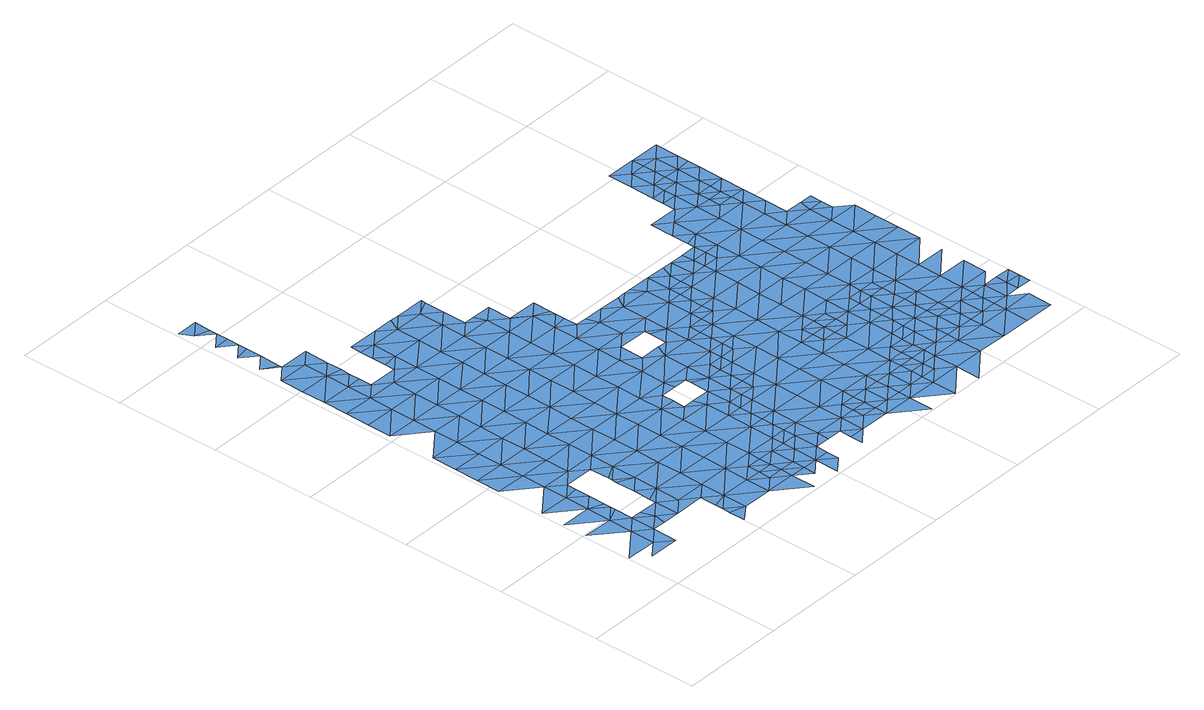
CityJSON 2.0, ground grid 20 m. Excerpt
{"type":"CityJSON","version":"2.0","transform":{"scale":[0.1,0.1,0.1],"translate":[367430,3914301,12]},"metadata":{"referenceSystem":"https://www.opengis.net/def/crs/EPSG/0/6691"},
"CityObjects":{
"waterbody1":{"type":"WaterBody","attributes":{"name":"9","class":"1140","function":"1","WaterBodyRiverFloodingRiskAttribute.description":"5","WaterBodyRiverFloodingRiskAttribute.rankOrg":"1","WaterBodyRiverFloodingRiskAttribute.adminType":"2","WaterBodyRiverFloodingRiskAttribute.scale":"L1"},"geometry":[{"type":"MultiSurface","lod":"1","boundaries":[[[0,1,2]],[[3,0,4]],[[1,5,6]],[[5,7,8]],[[9,1,0]],[[9,0,3]],[[7,10,11]],[[5,1,12]],[[1,9,12]],[[13,11,10]],[[14,15,9]],[[5,12,16]],[[7,5,17]],[[5,16,17]],[[12,9,15]],[[7,18,10]],[[19,7,17]],[[20,21,22]],[[18,7,19]],[[12,15,23]],[[22,21,13]],[[24,13,10]],[[18,25,10]],[[14,26,15]],[[25,24,10]],[[27,20,28]],[[28,20,22]],[[26,29,15]],[[23,15,29]],[[30,22,13]],[[31,27,32]],[[30,13,24]],[[27,28,32]],[[33,29,26]],[[34,28,22]],[[31,32,35]],[[36,37,29]],[[33,36,29]],[[38,32,28]],[[37,36,39]],[[31,35,40]],[[24,41,30]],[[22,30,34]],[[33,26,42]],[[43,44,45]],[[46,47,48]],[[47,49,50]],[[51,52,53]],[[28,34,54]],[[51,39,52]],[[48,40,46]],[[50,48,47]],[[55,44,43]],[[39,36,52]],[[56,36,33]],[[53,57,58]],[[38,28,54]],[[35,32,38]],[[59,60,49]],[[61,62,42]],[[56,33,42]],[[63,40,35]],[[61,55,62]],[[57,53,52]],[[38,64,35]],[[55,43,62]],[[41,58,57]],[[65,66,30]],[[30,41,65]],[[67,52,36]],[[34,66,54]],[[56,42,62]],[[34,30,66]],[[65,41,57]],[[49,47,59]],[[68,62,43]],[[67,57,52]],[[63,35,64]],[[69,36,56]],[[46,40,63]],[[70,71,60]],[[72,38,54]],[[73,47,46]],[[60,59,70]],[[74,60,71]],[[67,36,69]],[[75,65,57]],[[76,72,54]],[[77,56,62]],[[73,59,47]],[[78,74,71]],[[67,75,57]],[[54,66,76]],[[46,63,79]],[[80,62,68]],[[64,38,72]],[[59,81,70]],[[82,83,84]],[[82,84,85]],[[78,86,85]],[[46,79,73]],[[65,87,66]],[[86,78,71]],[[77,62,80]],[[69,56,77]],[[83,88,89]],[[87,76,66]],[[70,90,71]],[[91,67,69]],[[59,92,81]],[[93,70,81]],[[88,94,89]],[[65,75,95]],[[64,72,96]],[[63,64,97]],[[59,73,92]],[[70,93,90]],[[98,91,69]],[[91,75,67]],[[86,99,85]],[[87,65,95]],[[80,68,100]],[[97,64,96]],[[101,102,71]],[[98,69,77]],[[79,63,97]],[[71,102,86]],[[101,71,90]],[[103,104,105]],[[106,107,68]],[[108,72,76]],[[103,105,94]],[[109,110,80]],[[80,100,109]],[[102,99,86]],[[108,96,72]],[[77,80,110]],[[100,68,107]],[[111,81,92]],[[112,76,87]],[[113,114,115]],[[116,114,104]],[[91,117,75]],[[75,118,95]],[[79,97,119]],[[73,79,120]],[[114,116,115]],[[121,98,77]],[[92,73,120]],[[76,112,108]],[[122,100,107]],[[79,119,120]],[[95,123,87]],[[121,91,98]],[[77,110,124]],[[125,122,107]],[[75,117,118]],[[92,126,111]],[[127,96,108]],[[97,96,128]],[[92,120,126]],[[124,110,129]],[[125,107,130]],[[121,77,124]],[[112,87,123]],[[128,96,127]],[[119,97,128]],[[91,131,117]],[[95,118,123]],[[112,132,108]],[[111,133,134]],[[135,122,125]],[[121,131,91]],[[126,133,111]],[[123,132,112]],[[133,136,134]],[[129,137,124]],[[138,139,136]],[[140,119,128]],[[131,141,117]],[[120,142,126]],[[108,143,127]],[[120,119,142]],[[139,138,144]],[[145,143,108]],[[136,133,138]],[[142,119,140]],[[118,146,123]],[[145,108,132]],[[147,128,127]],[[124,148,121]],[[118,117,146]],[[149,148,124]],[[124,137,149]],[[143,147,127]],[[147,140,128]],[[121,148,131]],[[117,141,146]],[[150,149,137]],[[151,144,138]],[[133,152,138]],[[123,153,132]],[[126,142,154]],[[133,126,152]],[[155,153,123]],[[152,126,154]],[[132,153,145]],[[148,156,131]],[[157,142,140]],[[131,158,141]],[[123,146,155]],[[159,151,138]],[[150,160,149]],[[157,154,142]],[[146,141,161]],[[162,160,150]],[[163,140,147]],[[164,148,149]],[[153,165,145]],[[145,166,143]],[[160,164,149]],[[138,152,159]],[[146,167,155]],[[168,146,161]],[[165,166,145]],[[166,147,143]],[[157,140,163]],[[131,156,158]],[[161,141,158]],[[167,146,168]],[[164,169,148]],[[159,170,151]],[[154,171,152]],[[169,172,148]],[[148,172,156]],[[173,163,147]],[[161,158,174]],[[175,154,157]],[[172,176,156]],[[176,177,156]],[[156,177,158]],[[178,179,155]],[[155,167,178]],[[171,154,175]],[[159,152,171]],[[180,174,158]],[[173,147,166]],[[181,178,167]],[[182,157,163]],[[153,155,179]],[[170,159,183]],[[173,184,163]],[[177,180,158]],[[165,153,179]],[[184,182,163]],[[182,175,157]],[[159,185,183]],[[185,159,171]],[[165,186,166]],[[187,178,181]],[[188,180,177]],[[166,186,173]],[[171,175,189]],[[165,179,190]],[[182,191,175]],[[177,192,188]],[[187,193,178]],[[171,194,185]],[[180,195,196]],[[197,179,178]],[[165,190,186]],[[194,171,189]],[[196,195,187]],[[189,175,191]],[[173,198,184]],[[180,188,195]],[[183,185,199]],[[192,200,188]],[[190,179,201]],[[202,185,194]],[[203,189,191]],[[193,187,195]],[[173,186,204]],[[205,186,190]],[[201,205,190]],[[206,207,188]],[[185,202,199]],[[206,188,200]],[[198,173,204]],[[195,188,207]],[[178,193,197]],[[201,179,197]],[[191,182,208]],[[209,203,191]],[[207,210,195]],[[211,193,195]],[[182,184,212]],[[210,211,195]],[[182,212,208]],[[186,213,204]],[[184,198,212]],[[213,186,205]],[[191,208,209]],[[214,201,197]],[[215,198,204]],[[212,216,208]],[[217,197,193]],[[217,193,211]],[[218,215,204]],[[219,214,197]],[[215,220,198]],[[221,213,205]],[[218,204,213]],[[222,217,211]],[[223,219,197]],[[212,198,224]],[[224,198,220]],[[216,212,225]],[[226,212,224]],[[218,227,215]],[[225,212,226]],[[197,217,223]],[[222,228,217]],[[221,229,213]],[[223,230,219]],[[219,230,231]],[[213,229,218]],[[218,232,227]],[[230,221,231]],[[228,222,233]],[[228,234,217]],[[223,217,234]],[[230,229,221]],[[229,235,218]],[[236,237,223]],[[218,235,232]],[[223,234,236]],[[230,223,237]],[[238,229,230]],[[239,232,235]],[[230,237,240]],[[229,238,235]],[[241,240,237]],[[230,240,238]],[[239,235,242]],[[241,243,240]],[[235,244,242]],[[235,238,244]],[[245,246,240]],[[245,240,243]],[[242,244,247]],[[238,240,246]],[[246,248,238]],[[249,244,238]],[[248,249,238]],[[247,244,250]],[[250,244,249]],[[251,252,249]],[[250,249,252]],[[253,250,252]],[[251,254,252]],[[253,252,255]],[[252,254,255]],[[255,254,256]],[[256,254,257]],[[258,255,256]],[[257,259,256]],[[260,258,256]],[[259,257,261]],[[259,260,256]]]}]},
"waterbody2":{"type":"WaterBody","attributes":{"name":"9","class":"1140","function":"1","WaterBodyRiverFloodingRiskAttribute.description":"5","WaterBodyRiverFloodingRiskAttribute.rankOrg":"2","WaterBodyRiverFloodingRiskAttribute.adminType":"2","WaterBodyRiverFloodingRiskAttribute.scale":"L1"},"geometry":[{"type":"MultiSurface","lod":"1","boundaries":[[[109,100,122]],[[110,109,262]],[[109,122,262]],[[129,110,262]],[[122,135,262]],[[137,262,135]],[[129,262,137]],[[263,135,125]],[[125,130,263]],[[264,137,135]],[[264,135,263]],[[265,266,263]],[[150,137,264]],[[266,267,263]],[[267,268,263]],[[263,268,264]],[[264,162,150]],[[268,162,264]],[[269,162,268]],[[270,269,268]],[[269,271,162]],[[271,164,160]],[[160,162,271]],[[270,272,269]],[[271,273,164]],[[169,273,172]],[[169,164,273]],[[274,275,276]],[[272,277,269]],[[269,277,271]],[[273,278,172]],[[276,275,272]],[[176,172,278]],[[176,192,177]],[[271,279,273]],[[192,176,278]],[[272,275,277]],[[280,278,273]],[[271,277,279]],[[200,192,278]],[[277,275,281]],[[280,200,278]],[[273,279,282]],[[283,284,277]],[[280,273,282]],[[277,281,283]],[[279,277,284]],[[281,275,285]],[[280,286,200]],[[287,281,285]],[[206,200,286]],[[207,206,286]],[[279,284,288]],[[286,289,207]],[[290,287,285]],[[282,279,291]],[[222,211,210]],[[210,207,289]],[[288,284,292]],[[291,279,288]],[[280,282,291]],[[222,210,289]],[[280,293,286]],[[292,294,288]],[[295,293,280]],[[295,280,291]],[[290,285,296]],[[285,297,296]],[[286,298,289]],[[289,233,222]],[[299,290,296]],[[291,288,300]],[[301,295,291]],[[298,286,293]],[[288,294,300]],[[302,299,296]],[[233,289,298]],[[300,294,303]],[[301,291,300]],[[295,304,293]],[[301,304,295]],[[305,233,298]],[[228,233,305]],[[303,306,300]],[[234,228,305]],[[302,296,307]],[[296,308,307]],[[236,234,309]],[[234,305,309]],[[237,236,309]],[[310,311,293]],[[306,312,300]],[[298,311,305]],[[313,302,307]],[[293,304,310]],[[298,293,311]],[[241,237,309]],[[301,300,312]],[[314,304,301]],[[305,315,309]],[[316,313,307]],[[309,243,241]],[[312,306,317]],[[304,318,310]],[[314,301,312]],[[307,308,319]],[[314,320,304]],[[305,311,315]],[[315,321,309]],[[322,311,310]],[[323,322,310]],[[304,320,318]],[[310,318,323]],[[316,307,319]],[[312,317,324]],[[243,309,321]],[[325,326,312]],[[312,326,314]],[[325,312,324]],[[322,327,311]],[[328,318,320]],[[329,316,319]],[[330,316,329]],[[330,331,324]],[[332,243,321]],[[245,243,332]],[[246,245,332]],[[315,311,327]],[[326,333,314]],[[331,330,329]],[[332,334,246]],[[335,327,322]],[[314,336,320]],[[334,249,248]],[[320,337,328]],[[248,246,334]],[[338,329,319]],[[333,336,314]],[[339,315,327]],[[319,340,338]],[[329,341,331]],[[321,315,342]],[[251,249,334]],[[333,326,343]],[[320,336,337]],[[335,344,327]],[[342,315,339]],[[332,321,345]],[[343,346,333]],[[345,321,342]],[[347,329,338]],[[341,329,347]],[[251,334,254]],[[348,344,349]],[[327,350,339]],[[351,336,333]],[[349,337,348]],[[334,332,352]],[[346,343,353]],[[346,351,333]],[[337,336,348]],[[352,332,345]],[[327,344,354]],[[355,342,339]],[[356,341,347]],[[254,334,352]],[[357,358,336]],[[359,347,338]],[[336,358,348]],[[344,348,354]],[[357,336,351]],[[350,355,339]],[[327,354,350]],[[360,345,342]],[[347,361,356]],[[358,362,348]],[[363,354,348]],[[257,254,352]],[[362,363,348]],[[355,360,342]],[[360,352,345]],[[261,257,352]],[[364,347,359]],[[361,347,364]],[[365,354,363]],[[350,354,365]],[[350,366,355]],[[367,352,360]],[[368,361,364]],[[261,352,367]],[[363,369,365]],[[370,364,359]],[[371,259,261]],[[372,373,374]],[[375,376,372]],[[355,377,360]],[[364,378,368]],[[350,365,366]],[[366,377,355]],[[259,371,260]],[[371,261,367]],[[379,370,359]],[[369,380,365]],[[372,374,375]],[[360,381,367]],[[382,383,384]],[[383,376,375]],[[382,376,383]],[[377,381,360]],[[385,386,387]],[[385,260,386]],[[374,388,375]],[[260,371,386]],[[378,364,370]],[[389,366,365]],[[390,365,380]],[[391,384,392]],[[381,393,367]],[[367,394,371]],[[395,387,386]],[[384,383,392]],[[380,391,392]],[[396,383,375]],[[397,387,395]],[[388,396,375]],[[398,378,370]],[[371,394,386]],[[390,380,392]],[[389,399,366]],[[399,381,377]],[[379,400,370]],[[383,401,392]],[[402,397,395]],[[365,390,389]],[[367,393,394]],[[396,401,383]],[[386,403,395]],[[370,404,398]],[[377,366,399]],[[394,403,386]],[[396,388,405]],[[406,393,381]],[[392,407,390]],[[403,408,395]],[[405,409,396]],[[410,370,400]],[[395,408,402]],[[404,370,410]],[[392,401,411]],[[390,412,389]],[[381,399,406]],[[407,412,390]],[[409,413,396]],[[412,399,389]],[[394,393,414]],[[392,411,407]],[[396,415,401]],[[408,416,402]],[[393,406,414]],[[417,402,416]],[[417,418,419]],[[413,415,396]],[[420,406,399]],[[408,403,421]],[[418,417,416]],[[394,414,422]],[[403,394,423]],[[424,416,408]],[[425,424,408]],[[423,394,422]],[[420,399,412]],[[408,421,425]],[[406,426,414]],[[411,401,427]],[[411,428,407]],[[421,403,423]],[[429,418,416]],[[414,430,422]],[[407,428,412]],[[426,406,420]],[[429,416,424]],[[431,421,423]],[[432,423,422]],[[430,432,422]],[[433,420,412]],[[414,434,430]],[[428,433,412]],[[414,426,434]],[[424,435,429]],[[436,431,423]],[[424,437,435]],[[436,423,432]],[[433,438,420]],[[420,439,426]],[[440,441,442]],[[443,430,434]],[[442,429,440]],[[426,444,434]],[[438,439,420]],[[429,435,440]],[[437,445,435]],[[446,447,441]],[[448,443,434]],[[447,446,449]],[[426,439,444]],[[441,440,446]],[[434,444,448]],[[450,435,445]],[[440,435,450]],[[443,448,451]],[[452,453,440]],[[452,440,450]],[[454,449,446]],[[446,440,453]],[[446,453,454]]]}]},
"waterbody3":{"type":"WaterBody","attributes":{"name":"9","class":"1140","function":"1","WaterBodyRiverFloodingRiskAttribute.description":"5","WaterBodyRiverFloodingRiskAttribute.rankOrg":"1","WaterBodyRiverFloodingRiskAttribute.adminType":"2","WaterBodyRiverFloodingRiskAttribute.scale":"L1"},"geometry":[{"type":"MultiSurface","lod":"1","boundaries":[[[330,317,455]],[[330,313,316]],[[455,302,313]],[[287,290,456]],[[292,284,456]],[[284,283,456]],[[294,290,457]],[[457,290,299]],[[317,306,455]],[[313,330,455]],[[292,456,294]],[[306,302,455]],[[283,281,287]],[[294,456,290]],[[283,287,456]],[[303,294,457]],[[457,306,303]],[[306,457,302]],[[299,302,457]],[[317,330,324]]]}]},
"waterbody4":{"type":"WaterBody","attributes":{"name":"9","class":"1140","function":"1","WaterBodyRiverFloodingRiskAttribute.description":"5","WaterBodyRiverFloodingRiskAttribute.rankOrg":"1","WaterBodyRiverFloodingRiskAttribute.adminType":"2","WaterBodyRiverFloodingRiskAttribute.scale":"L1"},"geometry":[{"type":"MultiSurface","lod":"1","boundaries":[[[322,323,458]],[[335,322,458]],[[318,328,458]],[[328,337,458]],[[458,349,335]],[[344,335,349]],[[337,349,458]],[[323,318,458]]]}]},
"waterbody5":{"type":"WaterBody","attributes":{"name":"9","class":"1140","function":"1","WaterBodyRiverFloodingRiskAttribute.description":"5","WaterBodyRiverFloodingRiskAttribute.rankOrg":"1","WaterBodyRiverFloodingRiskAttribute.adminType":"2","WaterBodyRiverFloodingRiskAttribute.scale":"L1"},"geometry":[{"type":"MultiSurface","lod":"1","boundaries":[[[459,384,391]],[[460,378,398]],[[388,378,460]],[[409,404,461]],[[404,409,460]],[[460,409,405]],[[372,376,462]],[[346,353,462]],[[462,353,463]],[[391,369,459]],[[380,369,391]],[[376,464,462]],[[369,363,362]],[[361,373,463]],[[382,464,376]],[[353,341,463]],[[462,351,346]],[[465,353,343]],[[382,384,464]],[[464,384,459]],[[464,351,462]],[[373,372,462]],[[405,388,460]],[[398,404,460]],[[461,404,466]],[[466,467,461]],[[325,331,465]],[[368,378,468]],[[468,361,368]],[[463,341,356]],[[357,464,358]],[[356,361,463]],[[464,459,358]],[[378,388,468]],[[468,388,374]],[[469,409,461]],[[369,362,459]],[[357,351,464]],[[343,326,465]],[[326,325,465]],[[324,331,325]],[[373,361,468]],[[362,358,459]],[[341,353,465]],[[331,341,465]],[[462,463,373]],[[374,373,468]],[[467,466,470]],[[461,471,469]],[[467,471,461]]]}]},
"waterbody6":{"type":"WaterBody","attributes":{"name":"9","class":"1140","function":"1","WaterBodyRiverFloodingRiskAttribute.description":"5","WaterBodyRiverFloodingRiskAttribute.rankOrg":"1","WaterBodyRiverFloodingRiskAttribute.adminType":"2","WaterBodyRiverFloodingRiskAttribute.scale":"L1"},"geometry":[{"type":"MultiSurface","lod":"1","boundaries":[[[472,473,474]],[[475,474,419]],[[475,419,418]],[[442,475,429]],[[472,447,449]],[[447,472,441]],[[441,472,475]],[[418,429,475]],[[475,472,474]],[[475,442,441]],[[473,472,449]]]}]},
"waterbody7":{"type":"WaterBody","attributes":{"name":"9","class":"1140","function":"1","WaterBodyRiverFloodingRiskAttribute.description":"5","WaterBodyRiverFloodingRiskAttribute.rankOrg":"1","WaterBodyRiverFloodingRiskAttribute.adminType":"2","WaterBodyRiverFloodingRiskAttribute.scale":"L1"},"geometry":[{"type":"MultiSurface","lod":"1","boundaries":[[[476,436,445]],[[437,476,445]],[[421,431,425]],[[431,436,476]],[[437,424,476]],[[476,424,425]],[[425,431,476]]]}]}
},
"vertices":[
[61,104,4],[62,150,4],[4,105,4],[89,80,4],[32,81,4],[62,196,4],[6,197,4],[63,243,4],[6,243,4],[90,127,4],[64,289,4],[7,290,4],[90,173,4],[64,335,4],[114,126,4],[119,149,4],[91,209,4],[91,219,4],[92,265,4],[91,232,4],[9,428,4],[8,382,4],[65,381,4],[110,173,4],[93,311,4],[92,292,4],[147,126,4],[10,474,4],[66,427,4],[147,172,4],[121,334,4],[10,521,4],[66,474,4],[175,148,5],[122,380,4],[67,520,4],[176,195,5],[147,184,5],[123,473,4],[148,218,5],[68,566,4],[149,311,4],[203,125,5],[231,55,5],[202,63,5],[202,33,5],[69,612,4],[69,659,4],[12,613,4],[13,706,4],[12,659,4],[148,255,5],[177,241,5],[149,264,5],[123,427,4],[203,79,5],[232,148,5],[177,287,5],[149,272,5],[70,705,4],[14,752,4],[203,94,5],[231,101,5],[125,565,4],[124,519,4],[178,333,5],[179,380,4],[233,240,5],[287,54,5],[233,194,5],[71,751,4],[71,797,4],[180,472,4],[126,658,4],[14,798,4],[234,286,5],[179,426,4],[289,147,5],[15,844,4],[125,611,4],[288,101,5],[99,727,4],[44,873,4],[45,913,4],[16,890,4],[44,867,4],[72,843,4],[235,379,4],[45,942,4],[17,937,4],[99,774,4],[290,239,5],[127,704,4],[99,752,4],[45,959,4],[235,333,5],[181,518,4],[181,564,4],[290,193,5],[101,866,4],[316,77,5],[100,791,4],[100,820,4],[46,984,4],[46,1006,4],[17,983,4],[344,7,5],[344,54,5],[237,471,4],[317,100,5],[317,123,5],[155,727,4],[236,425,4],[7,1052,4],[18,1029,4],[47,1052,4],[46,1020,4],[291,285,5],[292,332,5],[182,611,4],[183,657,4],[346,192,5],[345,77,5],[292,378,4],[346,146,5],[373,53,5],[183,703,4],[238,517,4],[238,564,4],[345,123,5],[372,30,5],[347,238,5],[293,424,4],[184,749,4],[156,745,4],[373,76,5],[156,773,4],[374,122,5],[185,795,4],[156,798,4],[239,610,4],[348,285,5],[240,656,4],[294,517,4],[157,819,4],[294,470,4],[348,331,5],[295,563,4],[403,191,5],[402,145,5],[402,122,5],[214,818,4],[241,748,4],[350,423,4],[240,702,4],[349,377,4],[404,238,5],[296,655,4],[404,284,5],[242,795,4],[431,145,5],[376,307,5],[430,122,5],[296,609,4],[431,168,5],[350,469,4],[351,516,4],[377,354,5],[377,330,5],[432,191,5],[254,818,4],[298,748,4],[432,214,5],[352,562,4],[397,307,5],[297,701,4],[432,237,5],[433,260,5],[406,376,4],[407,422,4],[433,306,5],[408,353,5],[353,654,4],[270,817,4],[352,608,4],[298,794,4],[408,515,4],[434,353,5],[461,283,5],[326,724,4],[407,469,4],[354,701,4],[461,260,5],[463,375,5],[326,770,4],[462,329,5],[434,342,5],[463,422,5],[409,607,4],[327,817,4],[489,259,5],[435,445,5],[327,808,4],[346,724,4],[409,561,4],[436,491,5],[490,283,5],[490,306,5],[382,677,4],[383,723,4],[490,329,5],[491,352,5],[410,654,4],[465,514,5],[474,445,5],[437,584,5],[383,677,4],[519,375,5],[465,560,5],[492,444,5],[438,612,4],[493,490,5],[519,351,5],[520,421,5],[438,630,4],[439,676,4],[438,641,4],[458,583,5],[548,374,5],[521,513,5],[521,467,5],[493,478,5],[494,583,5],[547,351,5],[548,397,5],[522,559,5],[548,420,5],[549,443,5],[578,512,5],[536,582,5],[578,466,5],[577,443,5],[551,582,5],[606,443,5],[579,559,5],[606,466,5],[606,489,5],[566,582,5],[607,512,5],[607,535,5],[608,581,5],[635,535,5],[636,558,5],[645,581,5],[664,534,5],[664,580,5],[692,557,5],[692,534,5],[691,580,5],[721,556,5],[721,580,5],[721,533,5],
[345,100,5],[401,53,5],[402,99,5],[400,7,5],[429,29,5],[429,52,5],[430,75,5],[459,98,5],[458,75,5],[459,144,5],[487,75,5],[460,191,5],[486,28,5],[515,51,5],[486,51,5],[515,97,5],[461,237,5],[516,143,5],[517,236,5],[543,74,5],[517,190,5],[544,97,5],[544,120,5],[571,50,5],[518,282,5],[572,73,5],[573,143,5],[519,328,5],[600,73,5],[573,189,5],[572,120,5],[575,281,5],[601,119,5],[574,235,5],[628,49,5],[628,3,5],[576,327,5],[629,72,5],[630,142,5],[630,188,5],[657,72,5],[629,119,5],[631,234,5],[576,374,5],[658,118,5],[685,49,5],[684,2,5],[577,420,5],[632,280,5],[632,327,5],[686,141,5],[685,72,5],[687,187,5],[633,373,5],[714,71,5],[686,118,5],[660,257,5],[742,48,5],[688,233,5],[634,419,5],[660,303,5],[660,280,5],[714,117,5],[715,141,5],[715,164,5],[689,326,5],[688,257,5],[742,94,5],[714,94,5],[743,117,5],[634,465,5],[744,186,5],[635,512,5],[689,303,5],[745,233,5],[716,256,5],[799,47,5],[690,372,5],[741,1,5],[771,117,5],[690,418,5],[743,163,5],[717,302,5],[691,464,5],[772,186,5],[799,93,5],[745,279,5],[717,279,5],[747,371,5],[773,209,5],[692,511,5],[772,163,5],[746,325,5],[747,417,5],[800,116,5],[773,232,5],[773,255,5],[855,46,5],[748,464,5],[828,116,5],[774,278,5],[774,301,5],[856,92,5],[803,324,5],[803,370,5],[749,510,5],[856,115,5],[802,301,5],[913,91,5],[749,556,5],[829,185,5],[829,162,5],[857,162,5],[857,185,5],[829,208,5],[804,417,5],[885,115,5],[912,45,5],[831,301,5],[805,463,5],[830,231,5],[858,231,5],[830,254,5],[721,594,5],[750,602,5],[722,626,5],[885,161,5],[860,370,5],[859,323,5],[830,278,5],[859,277,5],[805,509,5],[806,555,5],[751,648,5],[914,184,5],[723,672,5],[913,115,5],[861,416,5],[969,44,5],[915,230,5],[779,671,5],[807,601,5],[942,114,5],[914,161,5],[861,462,5],[916,322,5],[807,648,5],[942,160,5],[970,91,5],[916,276,5],[917,369,5],[971,183,5],[862,508,5],[972,229,5],[808,694,5],[780,696,5],[808,717,5],[780,717,5],[918,415,5],[835,624,5],[863,554,5],[864,601,5],[836,670,5],[836,647,5],[918,461,5],[972,275,5],[973,322,5],[837,717,5],[891,531,5],[864,624,5],[892,577,5],[974,368,5],[919,507,5],[865,693,5],[892,623,5],[865,670,5],[974,414,5],[975,460,5],[866,739,5],[838,763,5],[837,740,5],[924,530,5],[947,484,5],[893,669,5],[866,785,5],[838,786,5],[947,507,5],[838,809,5],[894,716,5],[948,530,5],[894,741,5],[894,762,5],[895,808,5],
[686,95,5],[572,96,5],[629,96,5],
[688,280,5],
[802,278,5],[913,138,5],[970,137,5],[801,186,5],[800,139,5],[801,232,5],[743,140,5],[970,114,5],[999,136,5],[857,138,5],[971,160,5],[998,113,5],[999,159,5],
[809,786,5],[781,810,5],[781,764,5],[809,740,5],
[864,647,5]
]}
